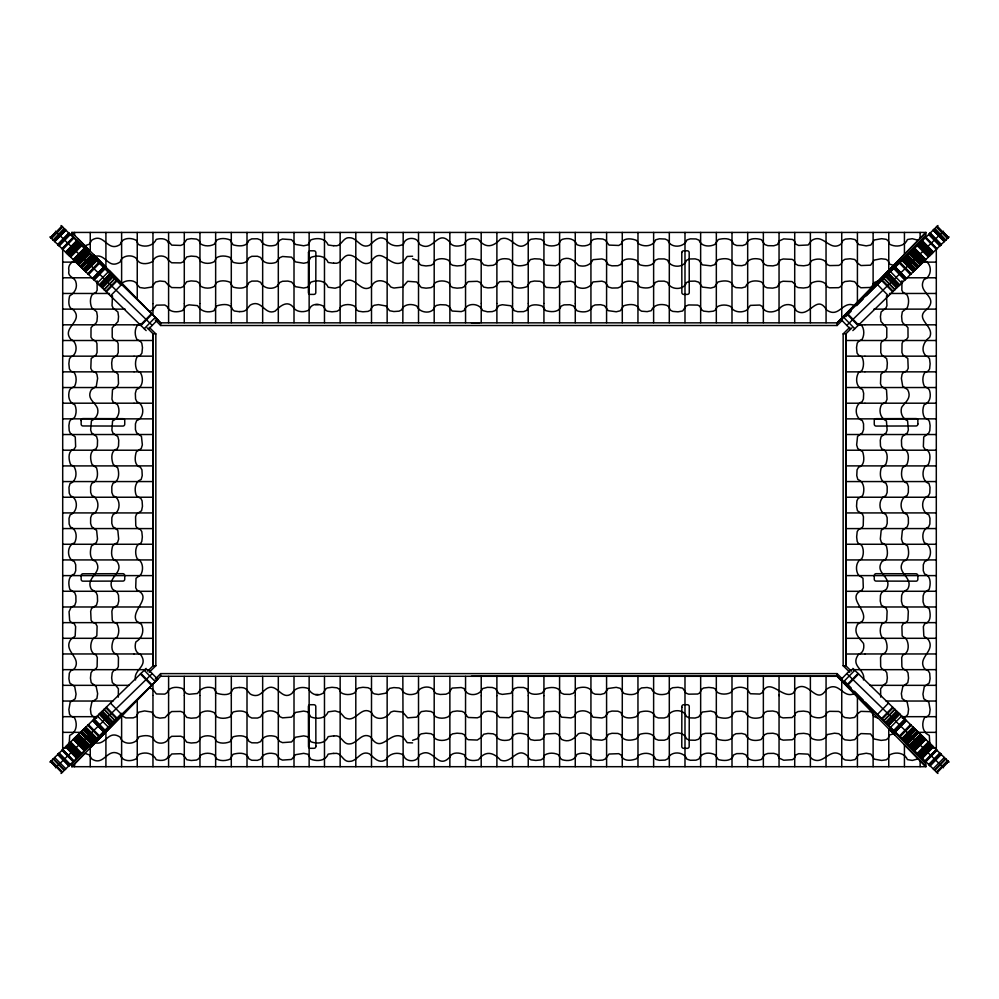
<?xml version="1.0" encoding="UTF-8"?>
<svg xmlns="http://www.w3.org/2000/svg" width="999" height="999" viewBox="0 0 999 999"><rect width="100%" height="100%" fill="white"/><g stroke="black" fill="none" stroke-linecap="round" stroke-linejoin="round"><path stroke-width="1.5" d="M152.947 314.985L152.947 303.796M846.091 333.866L845.828 665.746L851.335 671.203M779.045 322.689L779.045 232.43M731.718 308.241C735.089 312.65 742.644 312.812 747.015 309.965L750.324 305.382L759.827 305.057L762.187 306.381C764.073 313.586 774.375 312.987 779.058 309.016L779.045 308.454M779.045 766.695L779.045 695.067M779.045 695.641L779.045 676.435M449.85 766.695L449.887 676.435M168.594 284.927L171.603 287.575L180.694 287.7L183.142 286.676L186.763 281.706L191.109 280.906L196.453 281.331L198.851 282.705L200.662 286.176C204.608 288.811 210.539 288.711 214.56 286.288L216.246 282.729C220.167 280.057 225.799 280.482 230.045 282.23L231.293 284.453M929.807 743.568L929.295 735.376C922.352 732.504 921.228 723.613 924.637 717.519L928.096 716.058L929.495 714.123L930.119 709.552L928.82 702.21L923.763 698.726L922.939 694.13L924.287 686.613L929.27 682.941L930.094 678.683L929.682 673.226L928.246 670.791L924.724 668.943C916.408 657.467 936.463 651.111 928.083 639.31L923.838 636.126L923.351 626.61L924.649 623.813C931.305 622.315 930.693 613.873 929.157 608.703L924.225 605.369L923.051 601.823L923.126 595.879L924.237 592.769L929.12 589.398C930.856 584.015 931.043 575.899 924.537 573.913L923.276 570.704L923.301 564.71L924.624 561.588C932.504 559.203 932.392 544.954 924.412 542.832C921.64 537.437 922.202 529.17 928.62 526.985L929.857 524.013L929.982 518.344L928.858 514.835C921.028 512.25 920.304 498.476 928.396 495.866L929.769 493.106L930.019 487.362L928.995 483.603C922.264 481.106 921.627 471.965 925.037 466.521L928.308 464.647C930.431 459.952 931.53 450.611 924.849 449.15L923.351 446.703L923.725 436.975L928.633 433.304L929.794 430.669L930.106 425.512L929.42 421.441L928.034 419.568L924.562 417.719C922.389 413.911 922.377 408.853 924.112 404.845C930.106 402.659 931.368 395.966 929.42 390.134L927.959 388.236L924.512 386.551C922.364 382.417 922.177 376.611 924.737 372.639L928.246 371.029L929.619 368.818L930.131 363.723L929.557 358.966L928.196 356.918L926.135 356.069M863.436 679.957C866.083 670.004 850.948 666.783 857.529 655.856A4.695 4.421 -90 0 1 858.94 654.195C863.448 652.747 864.385 647.677 863.548 643.481C859.465 638.111 852.896 633.079 857.517 624.387L862.387 621.103C869.267 610.789 845.466 597.664 861.975 590.134L863.298 587.762L862.974 578.259L858.391 574.949C855.556 570.604 855.693 563.011 860.114 559.652M901.947 280.719L901.847 290.247L903.133 292.507L906.605 294.318C909.327 298.139 908.978 303.758 907.167 307.904L902.334 311.8L901.61 316.258L902.047 321.266L903.333 323.651L905.269 324.812M168.594 714.185L171.603 711.55L180.694 711.425L183.142 712.449L186.763 717.419L191.109 718.219L196.453 717.794L198.851 716.42L200.662 712.936C204.608 710.301 210.539 710.414 214.56 712.836L216.246 716.395C220.167 719.055 225.799 718.631 230.045 716.895L233.092 712.037C238.361 710.526 247.003 709.765 248.863 716.508L251.798 718.006L257.492 718.056L260.639 716.832C263.661 709.04 276.885 708.741 279.795 716.67L282.53 717.844L291.571 717.157L295.567 712.412L303.708 711.088L307.929 711.962L310.776 716.895C317.045 719.417 325.474 718.743 328.147 711.862L333.678 711.101A12 11.314 0 0 1 335.214 710.951L340.147 712.449L344.518 717.432A9.316 8.779 0 0 0 349.638 718.943C357.467 718.431 362.412 705.968 371.391 712.512C375.112 721.34 386.351 719.317 390.572 712.287A12.5 11.788 0 0 1 394.093 711.113L402.697 712.075L407.642 717.831L416.72 717.132L421.266 711.613L426.061 710.963L431.056 711.488L433.266 712.861L435.04 716.345C439.011 718.83 444.792 718.743 448.838 716.458L450.636 712.999L452.622 711.6L457.092 710.963L462.1 711.388L464.485 712.637L465.546 714.485M118.294 697.152L118.406 688.786L115.834 685.389M481.193 737.487L483.703 734.228L487.962 733.441L493.119 733.815L495.616 735.064C497.577 740.634 504.008 741.033 509.115 739.934L511.488 738.423L512.574 736.088M112.462 295.779L112.05 305.669L113.087 308.004L117.907 312L118.556 316.633L118.082 321.453L115.072 324.762M527.996 243.007L528.983 240.597L531.043 239.248L535.826 238.686L540.896 239.211L543.106 240.572L544.705 244.081C548.676 246.628 554.495 246.453 558.616 244.293L560.302 240.834L562.2 239.385C567.981 237.525 574.787 238.611 576.91 244.693C580.918 246.428 585.976 246.416 589.772 244.243L591.62 240.784L593.493 239.398L597.577 238.699L602.734 239.023L605.369 240.185L609.04 245.092L618.756 245.467L621.216 243.956C622.677 237.287 632.017 238.374 636.713 240.497L638.573 243.768C644.005 247.19 653.171 246.553 655.656 239.822L659.402 238.798L665.159 239.036L667.919 240.409C670.516 248.489 684.29 247.802 686.875 239.96L690.334 238.848L696.003 238.948L699.013 240.172C701.198 246.628 709.452 247.14 714.859 244.43L718.343 239.548C723.601 238.162 731.817 237.6 733.616 244.168L736.688 245.504L742.669 245.542L745.941 244.305C747.939 237.799 756.006 237.949 761.413 239.673L764.797 244.543L767.844 245.679L773.775 245.766L777.384 244.63L779.332 240.921L783.728 238.873L792.457 239.448L794.168 240.647L795.866 244.156L798.638 245.454L808.166 244.98L811.375 240.722C823.176 232.342 829.545 252.435 841.008 244.068L842.856 240.547L845.304 239.123L850.786 238.724L855.019 239.548L858.678 244.53L866.22 245.879L870.803 245.042L874.275 239.985L881.63 238.686L886.2 239.323L888.123 240.722L889.585 244.181C895.604 247.527 904.682 246.553 907.442 239.523L912.262 238.699L918.218 240.26L925.923 232.43L71.853 232.43L71.853 235.09L109.753 273.676M543.931 714.435L542.782 716.62L540.059 717.819L534.403 718.094L530.332 717.294L527.01 712.512C522.152 710.626 513.099 709.59 511.476 716.196L509.065 717.682L499.562 717.469L495.604 712.811L493.106 711.588L487.949 711.226L483.716 712.012L479.857 716.832L477.31 717.819L468.256 717.482L465.546 714.572M528.234 284.628L530.332 281.83L534.403 281.031L540.059 281.306L542.782 282.505L543.931 284.69M528.234 284.715L527.01 286.613C522.152 288.499 513.099 289.535 511.476 282.929L509.065 281.431L499.562 281.656L495.604 286.301L493.106 287.537L487.949 287.887L483.716 287.113L479.857 282.292L477.31 281.306L468.256 281.643L465.546 284.553M528.159 242.582C516.283 254.058 512.45 234.29 500.487 239.073C493.431 246.89 485.389 248.838 478.434 239.31C473.176 237.862 466.009 238.162 464.373 244.305C460.214 246.541 451.723 247.527 449.762 241.983C437.587 228.996 433.816 251.586 421.216 245.23A3.784 3.571 0 0 1 418.931 243.057C416.983 236.576 405.057 236.875 403.584 243.881A1.399 1.311 0 0 1 403.209 244.343C397.39 247.327 389.348 245.742 386.188 239.748C379.22 234.565 374.113 241.446 369.405 245.267C360.627 249.201 357.43 237.912 349.862 237.75C342.707 236.726 341.808 246.915 334.752 245.717A10.465 9.865 0 0 1 333.678 245.579M606.605 736.937L608.516 734.265L611.962 733.303L617.882 733.428L620.916 734.752C622.477 741.508 631.256 740.734 636.338 738.885L639.835 734.327C645.267 732.667 653.234 732.529 655.269 738.973L658.441 740.184L664.285 740.209L667.569 739.023C670.142 731.043 683.928 730.781 686.538 738.835L689.51 740.122L695.192 740.259L698.663 739.198L700.636 736.3M543.931 714.31L546.141 711.738L555.344 711.201L558.216 712.212L561.538 717.157L570.866 717.906L573.788 716.87L576.598 712.412C582.492 709.203 590.297 710.863 592.944 717.182L601.848 717.944L604.944 716.97L608.516 712.037L611.95 711.076L617.857 711.188L620.903 712.499C622.414 719.243 631.243 718.506 636.326 716.658L639.81 712.1C645.217 710.489 653.184 710.264 655.232 716.695L658.329 717.931L664.173 717.981L667.519 716.82C670.129 708.89 683.853 708.503 686.488 716.558L689.41 717.869L695.079 718.031L698.613 716.982L702.409 712.025L710.739 711.051L714.472 712.112L717.944 717.095C722.964 718.606 731.63 719.555 733.341 713.011L735.913 711.5L741.72 711.201L745.541 712.237C747.826 718.543 755.232 719.068 760.976 717.382L762.749 716.033L764.51 712.549L767.145 711.3L772.776 711.001L776.96 711.95L780.394 716.982L783.066 717.881L792.045 717.557L794.717 715.197M857.417 714.035L854.632 717.444L849.924 718.131L844.817 717.557L842.681 716.058L840.808 712.549L838.623 711.438L829.495 711.325L827.097 712.387C825.099 719.018 816.183 718.768 811.213 715.933L809.652 712.949L807.741 711.713L803.533 711.101L798.026 711.538L795.654 712.949L794.717 715.097M857.417 736.35L854.757 739.635L850.186 740.359L844.954 739.847L842.731 738.348L841.732 736.275M606.605 737.012L604.969 739.21L601.898 740.209L592.969 739.447C590.434 733.803 584.378 731.867 578.446 733.691C574.338 738.548 569.093 743.131 561.588 739.41L558.241 734.465L555.419 733.441L546.166 733.953L544.467 735.326L542.794 738.848L540.097 740.072L534.453 740.359L530.357 739.56L527.035 734.764C522.677 733.104 516.008 732.155 512.574 735.976M278.309 284.777L279.795 282.455L282.53 281.268L287.812 281.094L291.571 281.968L295.567 286.713L303.708 288.037L307.929 287.15L310.776 282.23C317.045 279.708 325.474 280.369 328.147 287.25L333.678 288.024A12 11.314 0 0 0 335.214 288.174L340.147 286.663L344.518 281.681A9.316 8.779 0 0 1 349.638 280.17C357.467 280.694 362.412 293.157 371.391 286.613C375.112 277.784 386.351 279.795 390.572 286.838A12.5 11.788 0 0 0 394.093 288.012L402.697 287.05L407.642 281.293L416.72 281.98L421.266 287.512L426.061 288.162L431.056 287.637L433.266 286.251L435.04 282.779C439.011 280.294 444.792 280.382 448.838 282.667L450.636 286.126L452.622 287.525L457.092 288.162L462.1 287.737L464.485 286.476L465.546 284.64M239.635 311.463A8.804 8.304 0 0 0 241.159 311.588L243.194 311.376A6.681 6.294 0 0 0 247.128 308.853L250 305.332A9.266 8.741 0 0 1 255.544 303.596C263.074 303.846 266.383 315.097 275.187 311.089C279.683 306.518 286.888 299.912 293.007 306.855C295.854 312.425 304.395 312.774 309.203 309.877C310.951 303.309 318.544 303.396 323.489 306.218L325.224 309.653L327.21 311.164L332.005 311.825L337 311.301L339.235 309.927L340.959 306.468C344.905 303.896 350.736 304.021 354.807 306.281L356.556 309.727L358.504 311.164L362.937 311.813L368.032 311.401L370.442 310.127L372.24 306.668L374.175 305.294L378.434 304.633L385.839 305.944L389.647 310.739L393.856 311.538L399.051 311.176L401.561 309.927C403.758 303.821 411.825 303.459 416.908 306.094C419.255 313.124 432.505 314.648 434.665 306.98L436.251 305.482L440.259 304.67L445.979 304.932L448.738 306.169L452.06 311.039L461.213 311.601L464.11 310.602C466.496 302.235 479.532 302.822 482.617 310.539L487.4 311.788L492.307 311.613L495.354 310.527L498.838 305.607L502.297 304.72L510.839 305.756L514.36 310.689L517.707 311.688L523.601 311.626L526.785 310.352C528.371 303.621 536.987 304.233 542.17 306.031L545.641 310.589C550.936 312.225 559.153 312.662 561.088 306.156L564.035 304.87L569.867 304.745L573.364 305.856L577.06 310.814C582.342 312.625 590.459 312.749 592.357 306.306L595.092 304.945L600.699 304.695L604.42 305.669L608.216 310.652L616.246 311.775L620.254 310.801L623.713 305.794C628.633 304.121 637.424 303.122 639.185 309.615L641.533 311.188L647.152 311.626L651.273 310.677C653.758 304.558 660.739 303.559 666.67 305.282L668.593 306.606L670.329 310.09L672.727 311.388L678.009 311.813L682.654 310.989L686.151 305.919L688.636 304.945L697.652 305.095L699.799 306.169L701.448 309.59L703.546 311.126L708.828 311.7L713.411 311.176L715.496 309.965L717.232 306.768C721.191 304.445 726.748 304.52 730.818 306.581L731.73 307.992M481.206 737.412L477.31 740.059L468.256 739.71L466.296 738.336L464.485 734.864L462.1 733.616L457.067 733.191L452.584 733.84L450.611 735.239L448.826 738.698C444.78 740.971 438.998 741.083 435.04 738.573L433.266 735.089L431.044 733.703L425.999 733.191L421.228 733.853L419.268 735.364L417.682 738.611L412.587 740.309M732.005 737.911L733.366 735.202L735.988 733.716L741.832 733.441L745.604 734.515C747.864 740.833 755.344 741.295 761.051 739.585L764.56 734.727L767.269 733.503L772.964 733.241L777.047 734.228L780.456 739.248L783.216 740.134L792.145 739.76L794.043 738.598L795.691 735.114L798.164 733.728L803.758 733.341L807.866 733.978L809.689 735.239L811.263 738.224C816.308 741.033 825.124 741.183 827.16 734.577L834.54 733.191L838.748 733.703L841.732 736.188M168.594 713.748L165.072 717.569L159.927 718.119L155.557 717.07L151.673 712.037L144.805 710.963A15.559 14.66 0 0 0 144.368 710.963L138.599 712.212L136.101 716.708L133.217 717.869L125.812 717.894L121.828 715.709A4.483 4.221 0 0 1 121.616 715.259L121.616 766.695M168.594 756.006C166.845 761.051 160.514 760.951 156.219 759.715C153.159 753.046 144.755 751.335 138.337 754.682L136.451 758.628C131.381 761.837 121.828 761.638 120.205 754.657C107.13 746.016 104.321 767.357 91.621 758.828L89.535 755.032L84.977 753.333L71.853 766.695L925.923 766.695L925.923 764.035L865.271 702.285M700.636 736.188L702.434 734.24L705.431 733.366L710.826 733.291L714.51 734.365L717.981 739.347C722.402 740.571 728.396 741.42 732.005 738.011M278.309 284.865C274.063 290.297 263.212 289.123 260.639 282.292L257.492 281.056L251.798 281.119L248.863 282.605C247.003 289.36 238.361 288.599 233.092 287.088L231.293 284.54M731.718 690.883C735.089 686.475 742.644 686.301 747.015 689.16L750.324 693.743L759.827 694.055L762.187 692.744C769.73 676.236 782.854 700.037 793.169 693.156L796.44 688.286C809.053 679.707 816.183 705.744 826.26 689.71A4.695 4.421 0 0 1 827.921 688.299C839.285 681.68 842.956 698.338 853.808 693.843M168.594 738.536C166.346 744.705 155.02 744.792 153.259 738.236C149.663 734.565 143.207 735.439 138.774 736.875C136.613 744.854 122.44 745.641 120.205 737.187C108.129 729.195 106.044 745.616 95.33 742.794M168.594 738.91L171.628 736.325L180.732 736.213L183.154 737.262L186.801 742.232L191.184 743.019L196.491 742.582L198.863 741.183L200.674 737.724C204.62 735.089 210.564 735.189 214.573 737.624L216.246 741.183C220.142 743.893 225.774 743.443 230.02 741.733L233.067 736.825C238.336 735.314 247.015 734.527 248.863 741.295L251.798 742.806L257.467 742.869L260.627 741.633C263.037 735.501 270.417 734.827 276.024 736.7L279.795 741.458L282.53 742.632L291.558 741.97L295.554 737.212L303.708 735.876L307.942 736.763L310.776 741.695C317.058 744.18 325.474 743.531 328.147 736.65L333.703 735.851M731.73 691.133L730.818 692.544C726.748 694.605 721.191 694.68 717.232 692.344L715.496 689.16L713.411 687.949L708.828 687.424L703.546 687.999L701.448 689.535L699.799 692.944L697.652 694.03L688.636 694.168L686.151 693.206L682.654 688.136L678.009 687.312L672.727 687.724L670.329 689.023L668.593 692.519L666.67 693.843C660.739 695.566 653.758 694.567 651.273 688.448L647.152 687.499L641.533 687.936L639.185 689.51C637.424 696.003 628.633 695.004 623.713 693.331L620.254 688.323L616.246 687.349L608.216 688.473L604.42 693.456L600.699 694.43L595.092 694.18L592.357 692.819C590.459 686.375 582.342 686.5 577.06 688.311L573.364 693.269L569.867 694.38L564.035 694.255L561.088 692.969C559.153 686.463 550.936 686.9 545.641 688.536L542.17 693.094C536.987 694.879 528.371 695.491 526.785 688.773L523.601 687.499L517.707 687.437L514.36 688.436L510.839 693.368L502.297 694.392L498.838 693.518L495.354 688.598L492.307 687.499L487.4 687.337L482.617 688.586C479.532 696.303 466.496 696.89 464.11 688.523L461.213 687.524L452.06 688.086L448.738 692.956L445.979 694.193L440.259 694.455L436.251 693.643L434.665 692.145C432.505 684.465 419.255 686.001 416.908 693.031C411.825 695.654 403.758 695.304 401.561 689.185L399.051 687.949L393.856 687.587L389.647 688.373L385.839 693.181L378.434 694.492L374.175 693.83L372.24 692.457L370.442 688.998L368.032 687.724L362.937 687.3L358.504 687.961L356.556 689.397L354.807 692.831C350.736 695.092 344.905 695.229 340.959 692.657L339.235 689.185L337 687.811L332.005 687.3L327.21 687.949L325.224 689.472L323.489 692.906C317.257 697.215 310.989 694.13 308.291 688.523C302.56 686.276 294.93 687.562 292.008 693.393C284.103 699.675 279.62 689.947 273.526 687.674C265.284 684.977 262.849 695.729 255.544 695.529A9.266 8.741 0 0 1 250 693.793L247.128 690.259A6.681 6.294 0 0 0 243.194 687.749L241.159 687.537A8.804 8.304 0 0 0 239.635 687.662M168.594 757.604L171.766 753.983L180.744 753.696L183.154 754.732L186.813 759.715L191.209 760.501L196.503 760.052L198.876 758.653L200.687 755.182C204.645 752.584 210.577 752.659 214.585 755.107L216.259 758.666C220.167 761.363 225.799 760.938 230.045 759.178L233.092 754.282C238.336 752.809 247.015 751.997 248.838 758.74L251.736 760.264L257.405 760.351L260.602 759.128C263.012 753.009 270.379 752.297 275.999 754.17L279.782 758.915L282.492 760.102L291.533 759.452L295.542 754.695L303.671 753.346L307.929 754.233L310.764 759.165C317.045 761.663 325.474 761.013 328.147 754.133L333.703 753.321M857.417 713.873L860.838 711.363L870.466 711.65L872.377 713.286L873.788 716.408L877.459 717.931M857.417 736.076L860.951 733.578L870.566 733.928L874.15 738.998L881.143 740.396L885.976 739.822L888.036 738.473L889.397 735.114L895.004 733.229M135.564 679.957C132.917 670.004 148.052 666.783 141.471 655.856A4.695 4.421 90 0 0 140.06 654.195C134.927 652.559 134.515 646.353 135.852 641.92C141.733 638.361 144.63 631.555 141.483 624.387L136.613 621.103C129.733 610.789 153.534 597.664 137.025 590.134L135.702 587.762L136.026 578.259L140.609 574.949C143.469 570.591 143.294 563.036 138.886 559.652M74.863 260.464C70.941 262.4 67.72 265.572 68.906 270.667C67.258 276.748 73.951 277.085 75.637 281.169C78.009 287.812 74.613 292.794 69.63 295.979C68.556 300.487 67.657 308.117 73.339 309.815C84.378 321.278 60.739 327.809 70.979 339.473C77.81 341.958 77.835 354.757 70.804 356.918L69.443 358.966L68.869 363.723L69.381 368.818L70.754 371.029L74.263 372.639C76.823 376.611 76.636 382.417 74.488 386.551L71.041 388.236L69.58 390.134C67.632 395.966 68.894 402.659 74.888 404.845C76.623 408.853 76.611 413.911 74.438 417.719L70.966 419.568L69.58 421.441L68.894 425.512L69.206 430.669L70.367 433.304L75.275 436.975L75.649 446.703L74.151 449.15C67.47 450.611 68.569 459.952 70.692 464.647L73.963 466.521C77.373 471.965 76.736 481.106 70.005 483.603L68.981 487.362L69.231 493.106L70.604 495.866C78.696 498.476 77.972 512.25 70.142 514.835L69.018 518.344L69.143 524.013L70.38 526.985C76.798 529.17 77.36 537.437 74.588 542.832C66.621 544.954 66.496 559.203 74.376 561.588L75.699 564.71L75.724 570.704L74.463 573.913C67.957 575.899 68.144 584.015 69.88 589.398L74.763 592.769L75.874 595.879L75.949 601.823L74.775 605.369L71.091 607.28L69.056 611.713L69.643 620.429L70.854 622.127L74.351 623.813L75.649 626.61L75.162 636.126L70.917 639.31C62.4 651.211 82.592 657.467 74.276 668.943L70.754 670.791L69.318 673.226L68.906 678.683L69.73 682.941L74.713 686.613L76.061 694.13L75.237 698.726L70.18 702.21L68.881 709.552L69.505 714.123L70.904 716.058L74.363 717.519C77.76 723.601 76.673 732.517 69.705 735.376L69.193 743.568M902.372 718.381L906.642 715.996L907.991 713.935L908.566 709.115L907.179 702.11L902.109 698.526L901.36 693.631L902.821 686.488L907.804 682.692L908.541 678.134L908.016 672.901L906.53 670.679L903.021 668.806L901.885 666.695L901.697 657.592L902.746 655.107C909.352 653.071 909.202 644.255 906.393 639.21L902.172 635.864L901.885 626.186L903.258 623.663L906.73 622.027L907.904 620.179L908.328 611.288L907.467 608.466L902.472 605.094L901.435 601.173L901.647 595.392L902.834 592.582L907.716 589.098C914.21 577.135 895.092 573.039 903.271 561.401C909.827 559.64 909.078 551.161 907.579 546.041L902.621 542.557L901.498 539.048L902.359 530.481L907.292 526.71L908.403 523.376L908.341 517.682L907.092 514.56C899.075 511.975 899.1 498.176 907.117 495.591L908.341 492.445L908.391 486.6L907.217 483.304C900.798 481.206 900.811 473.376 902.447 467.882L906.992 464.373C908.89 459.365 909.764 450.449 903.009 448.926L901.635 446.004L901.46 440.109L902.384 436.551L907.329 432.979L908.353 429.995L907.591 420.866C902.459 418.431 900.049 413.186 901.622 407.392C905.181 402.11 912.137 398.077 907.666 389.685L902.709 386.288L901.385 378.334L902.072 374.263L903.408 372.465L906.942 370.829L908.203 368.269L907.804 358.454L902.996 355.057L901.922 352.497L902.047 343.494L903.046 341.396L906.48 339.498L908.041 337.275L907.966 327.709L905.344 324.812M50.462 237.412L56.031 231.731M50.762 237.712L61.863 226.311M50.874 237.824L61.975 226.423M51.311 238.249L62.475 226.898M51.473 238.399L62.575 226.998M53.134 240.022L64.236 228.621M53.447 240.322L64.548 228.921M53.546 240.422L64.648 229.021M54.645 241.496L65.747 230.095M54.745 241.596L65.859 230.195M57.755 244.518L68.856 233.129M57.917 244.668L68.981 233.242M58.042 244.805L69.218 233.466M58.254 245.005L69.368 233.616M58.579 245.329L69.68 233.928M58.904 245.642L70.005 234.241M59.178 245.904L70.28 234.503M62.025 248.676L73.127 237.275M62.4 249.051L73.501 237.65M62.762 249.4L73.864 237.999M65.547 252.098L76.648 240.709M65.709 252.272L76.823 240.871M66.921 251.598L69.705 248.751M66.209 252.747L77.323 241.371M66.883 253.409L77.984 242.008M67.345 253.871L78.459 242.47M67.433 253.946L78.534 242.545M67.682 254.183L78.709 242.707M67.969 254.47L79.071 243.069M68.157 254.645L79.258 243.244M68.619 255.107L79.808 243.781M68.919 255.394L80.032 244.006M69.331 255.794L73.951 251.036M69.393 255.856L74.95 250.162M69.868 256.318L80.894 244.855M70.642 257.08L81.743 245.679M73.214 259.578L84.316 248.177M78.946 254.058L84.503 248.351M73.564 259.927L84.678 248.526M74.138 260.477L85.24 249.076M74.376 260.702L85.477 249.313M74.45 260.789L85.552 249.388M74.713 261.039L85.814 249.638M74.9 261.226L86.001 249.825M75.137 261.451L86.239 250.05M75.412 261.713L86.513 250.312M75.499 261.8L86.576 250.374M75.712 262.013L86.826 250.612M75.849 262.15L86.963 250.749M76.074 262.362L87.188 250.974M76.211 262.5L87.313 251.099M76.349 262.637L87.45 251.236M76.498 262.774L87.6 251.373M77.323 263.574L88.424 252.173M77.672 263.923L88.774 252.522M78.184 264.41L89.286 253.022M78.421 264.648L89.523 253.247M78.571 264.785L89.673 253.384M78.609 264.835L89.71 253.434M91.296 254.982L80.195 266.371L91.371 255.045M80.469 266.646L91.571 255.245M81.294 267.445L92.395 256.044M81.518 267.67L92.62 256.268M81.668 267.807L92.77 256.406M81.818 267.957L92.919 256.556M89.348 262.325L93.968 257.58M83.267 269.355L94.368 257.967L83.479 269.568M83.841 269.93L94.942 258.529M84.028 270.105L95.13 258.704M84.128 270.205L95.23 258.803M84.266 270.342L95.367 258.941M84.465 270.529L95.567 259.141M85.464 271.503L96.566 260.115M96.816 260.339L85.652 271.691L96.965 260.502M87.775 273.763L98.889 262.362M88.112 274.088L99.076 262.55M88.212 274.188L99.263 262.737M88.362 274.325L99.463 262.937M88.424 274.4L99.538 262.999M92.57 278.421L103.671 267.02M92.782 278.634L103.884 267.233M93.931 279.745L105.032 268.356M94.118 279.932L105.22 268.531M97.353 283.079L108.454 271.691M99.276 284.965L110.377 273.564M99.376 285.052L110.477 273.651M99.575 285.239L110.677 273.851M99.863 285.527L110.964 274.126M100.375 286.026L111.476 274.625M101.498 287.125L112.612 275.724M102.385 287.987L113.486 276.586M104.046 289.61L115.147 278.209M104.133 289.685L115.235 278.284M105.782 291.296L116.883 279.895M106.344 291.833L117.445 280.432M110.502 295.891L121.603 284.49M140.409 325.025L151.511 313.624M140.946 325.549L152.048 314.148M144.218 328.733L155.32 317.332M148.514 329.208L157.767 319.705M850.486 669.792L841.233 679.295L937.949 773.476M843.68 681.668L854.782 670.267M846.952 684.852L858.054 673.451M847.489 685.376L858.591 673.975M877.397 714.51L888.498 703.109M881.555 718.568L892.656 707.167M882.117 719.105L893.218 707.704M883.765 720.716L894.867 709.315M883.853 720.791L894.954 709.39M885.514 722.414L896.615 711.013M886.388 723.276L897.502 711.875M887.524 724.375L898.625 712.974M888.036 724.874L899.137 713.473M888.323 725.149L899.425 713.761M888.461 725.274L899.624 713.948M888.623 725.436L899.724 714.035M890.546 727.309L901.647 715.921M893.78 730.469L904.882 719.068M893.968 730.644L905.069 719.255M895.116 731.768L906.218 720.366M895.329 731.98L906.43 720.579M899.462 736.001L910.564 724.6M899.674 736.213L910.788 724.812M899.737 736.263L910.888 724.912M899.924 736.45L910.101 725.998M900.111 736.638L911.225 725.237M902.035 738.498L913.136 727.11M902.134 738.598L913.348 727.309M902.434 738.885L913.536 727.497M903.433 739.859L914.535 728.471M903.633 740.059L914.734 728.658M903.77 740.197L914.872 728.795M904.058 740.471L915.159 729.07M904.42 740.833L915.521 729.432M904.632 741.033L915.733 729.645M905.032 741.42L909.652 736.675M906.081 742.444L917.182 731.043M906.23 742.594L917.332 731.193M906.38 742.732L917.482 731.33M906.605 742.956L917.706 731.555M907.429 743.756L918.531 732.354M907.629 743.955L918.73 732.554L907.704 744.018M909.29 745.566L920.429 734.215M909.477 745.754L920.579 734.352M909.714 745.978L920.816 734.59M910.226 746.478L921.328 735.077M910.576 746.827L921.677 735.426M911.4 747.627L922.552 736.275M911.55 747.764L922.651 736.363M922.814 736.525L911.787 748.001L922.926 736.638M912.037 748.251L923.138 736.85M912.174 748.388L923.288 736.987M923.451 737.15L912.399 748.601L923.588 737.287M912.761 748.95L923.863 737.549M912.999 749.175L924.1 737.774M913.086 749.275L924.187 737.874M913.186 749.362L924.287 737.961M913.448 749.612L924.55 738.211M913.523 749.687L924.624 738.298M913.685 749.849L924.787 738.448L913.76 749.924M914.335 750.486L925.436 739.073M914.497 750.649L920.054 744.942M914.684 750.823L925.786 739.422M917.257 753.321L928.358 741.92M918.031 754.083L929.132 742.682M918.106 754.145L929.207 742.756M924.05 748.838L929.607 743.144M925.049 747.964L929.669 743.206M918.893 754.919L929.994 743.518M918.98 755.007L930.069 743.593M919.192 755.219L930.294 743.818M922.052 752.447L930.381 743.893M919.742 755.756L930.843 744.355M919.929 755.931L931.031 744.53M920.291 756.293L931.393 744.892M920.466 756.455L931.655 745.129M921.016 756.992L932.117 745.591M921.303 757.267L932.404 745.878M921.378 757.342L932.479 745.953M921.69 757.654L932.791 746.253M929.295 750.249L932.079 747.402M922.177 758.129L933.291 746.728M922.352 758.291L933.453 746.902M925.136 761.001L936.238 749.6M925.249 761.113L936.363 749.725M925.499 761.35L936.6 749.949M932.042 754.769L936.662 750.024M925.873 761.725L936.975 750.324M928.72 764.497L939.822 753.096M928.995 764.759L940.096 753.358M929.32 765.072L940.421 753.671M929.644 765.396L940.746 753.995M929.844 765.596L940.883 754.133M933.141 768.805L944.355 757.504M934.452 770.079L945.554 758.678M934.764 770.379L945.866 758.978M936.425 772.002L947.626 760.701M936.587 772.152L947.689 760.751M937.137 772.689L948.126 761.176M946.44 763.236L948.288 761.338M942.981 767.282L948.526 761.575M156.244 680.781L90.247 747.964L90.247 766.695M918.218 240.26L837.112 322.852L160.577 322.839L71.853 232.43L74.55 235.165L74.55 232.43M121.678 713.311L71.853 764.035L71.853 766.695L160.664 676.273L160.664 673.613L837.112 673.613L842.519 679.133M155.245 679.133L160.664 673.613M155.245 319.992L160.664 325.499L837.112 325.499L842.519 319.992M845.766 316.683L851.185 311.176M856.605 305.657L863.099 299.038M866.345 295.729L925.923 235.09L925.923 232.43L837.112 322.839L837.112 325.499M147.665 671.191L153.172 665.746L155.844 665.746L155.844 333.866L149.213 327.335M149.213 672.29L155.844 665.746M849.787 672.29L843.156 665.746L843.156 333.866L849.787 327.335M843.156 333.866L845.828 333.866L851.922 327.834M49.95 762.087L146.141 668.406M55.507 767.781L152.21 673.601M61.051 773.476L157.243 679.795M937.949 225.524L841.233 319.705L850.486 329.208M846.79 325.399L943.493 231.219M852.859 330.594L949.05 236.913M884.977 559.927C888.448 556.406 887.512 550.412 886.4 546.016L884.527 544.268M779.058 309.016C782.342 304.745 788.336 303.197 793.169 305.969L796.44 310.826C809.053 319.418 816.183 293.381 826.26 309.403A4.695 4.421 0 0 0 827.921 310.814C839.285 317.432 842.956 300.786 853.808 305.282M883.241 685.339L880.594 688.786L880.706 697.152M140.834 323.701L137.113 325.699C134.54 329.62 134.665 335.427 136.95 339.46L140.347 341.283L141.796 343.219L142.47 347.59L141.933 353.059L140.359 355.232L136.963 357.005C134.977 361.176 134.99 366.645 137.175 370.741L140.372 372.515C143.694 377.959 143.157 387.125 136.376 389.56L135.34 393.319L135.577 399.026L136.925 401.798C144.955 404.32 144.53 418.094 136.651 420.616L135.452 423.838L135.439 429.508L136.563 432.729L141.458 436.426L142.358 444.942L141.246 448.489L136.301 451.873C134.753 456.918 133.903 465.522 140.447 467.257L141.945 469.855L142.233 475.661L141.184 479.445C134.927 481.73 134.291 489.085 136.001 494.83L137.375 496.628L140.834 498.351L142.095 500.861L142.457 506.306L141.558 510.739L136.501 514.173L135.564 516.733L135.777 525.711L136.875 527.797L140.297 529.42L141.808 531.605L142.345 536.962L141.796 541.446L140.572 543.481L137.412 545.179C135.09 549.138 135.165 554.695 137.225 558.753L138.636 559.665M837.112 673.613L837.112 676.273L925.923 766.695L918.218 758.865L912.262 760.426L907.442 759.602C904.57 752.659 895.678 751.535 889.585 754.944L888.123 758.403L886.2 759.802L881.63 760.439L874.275 759.14L870.803 754.07L866.22 753.246L858.678 754.582L855.019 759.577L850.786 760.401L845.304 760.002L842.856 758.566L841.008 755.057C829.545 746.69 823.176 766.782 811.375 758.403L808.166 754.145L798.638 753.671L795.866 754.969L794.168 758.466L792.457 759.677L783.728 760.239L779.332 758.204L777.384 754.495L773.775 753.358L767.844 753.446L764.797 754.57L761.413 759.452C756.006 761.176 747.939 761.313 745.941 754.819L742.669 753.571L736.688 753.621L733.616 754.957C731.817 761.525 723.601 760.963 718.343 759.565L714.859 754.695C709.452 751.985 701.198 752.497 699.013 758.953L696.003 760.177L690.334 760.276L686.875 759.165C684.29 751.323 670.516 750.636 667.919 758.716L665.159 760.089L659.402 760.326L655.656 759.302C653.171 752.559 644.005 751.935 638.573 755.344L636.713 758.616C632.017 760.739 622.677 761.837 621.216 755.169L618.756 753.658L609.04 754.033L605.369 758.94L602.734 760.102L597.577 760.414L593.493 759.727L591.62 758.341L589.772 754.882C585.976 752.697 580.918 752.684 576.91 754.42C574.862 760.651 567.919 761.488 562.2 759.727L560.302 758.278L558.616 754.832C554.495 752.672 548.676 752.497 544.705 755.044L543.106 758.553L540.896 759.914L535.826 760.439L531.043 759.877L528.983 758.528L527.996 756.118M114.873 324.812L112.2 327.847L112.225 337.437L113.799 339.56L117.183 341.458L118.157 343.619L118.232 352.635L117.133 355.107L112.35 358.566L111.663 362.999L112.05 368.431L113.324 370.891L115.385 371.853M860.364 559.665L861.775 558.753C863.835 554.695 863.91 549.138 861.588 545.179L858.428 543.481L857.204 541.446L856.655 536.962L857.192 531.605L858.703 529.42L862.125 527.797L863.223 525.711L863.436 516.733L862.499 514.173L857.442 510.739L856.543 506.306L856.905 500.861L858.166 498.351L861.625 496.628L862.999 494.83C864.709 489.085 864.073 481.73 857.816 479.445L856.767 475.661L857.055 469.855L858.553 467.257C865.097 465.522 864.247 456.918 862.699 451.873L857.754 448.489L856.643 444.942L857.542 436.426L862.437 432.729L863.561 429.508L863.548 423.838L862.349 420.616C854.47 418.094 854.045 404.308 862.075 401.798L863.423 399.026L863.66 393.319L862.624 389.56C855.843 387.113 855.294 377.972 858.628 372.515L861.825 370.741C864.01 366.645 864.023 361.176 862.037 357.005L858.641 355.232L857.067 353.059L856.53 347.59L857.204 343.219L858.653 341.283L862.05 339.46C864.335 335.427 864.46 329.62 861.887 325.699L858.166 323.701M883.054 497.252C878.92 500.749 878.92 509.44 883.066 512.912M93.656 324.812L91.034 327.709L90.959 337.275L92.52 339.498L95.954 341.396L96.953 343.494L97.078 352.497L96.004 355.057L91.196 358.454L90.797 368.269L92.058 370.829L95.592 372.465L96.928 374.263L97.615 378.334L96.291 386.288L91.334 389.685C86.164 398.801 95.167 402.023 97.515 408.354C99.076 414.123 95.817 418.481 91.409 420.866L90.647 429.995L91.671 432.979L96.616 436.551L97.54 440.109L97.365 446.004L95.991 448.926C89.248 450.462 90.097 459.365 92.008 464.373L96.553 467.882C98.189 473.376 98.202 481.206 91.783 483.304L90.609 486.6L90.659 492.445L91.883 495.591C99.888 498.189 99.937 511.975 91.908 514.56L90.659 517.682L90.597 523.376L91.708 526.71L96.641 530.481L97.502 539.048L96.379 542.557L91.421 546.041C89.922 551.161 89.173 559.64 95.729 561.401C103.908 573.039 84.79 577.135 91.284 589.098L96.166 592.582L97.353 595.392L97.565 601.173L96.528 605.094L91.533 608.466L90.672 611.288L91.096 620.179L92.27 622.027L95.742 623.663L97.115 626.186L96.828 635.864L92.607 639.21C89.798 644.255 89.648 653.071 96.254 655.107L97.303 657.592L97.115 666.695L95.979 668.806L92.47 670.679L90.984 672.901L90.459 678.134L91.196 682.692L96.179 686.488L97.64 693.631L96.891 698.526L91.821 702.11L90.434 709.115L91.009 713.935L92.358 715.996L96.628 718.381M115.934 512.912C120.08 509.44 120.08 500.749 115.946 497.252M883.228 653.958L881.593 655.057L880.544 657.479L880.668 666.583L881.78 668.756L885.289 670.629L886.787 672.777L887.349 677.896L886.662 682.592L883.291 685.339M936.3 528.571L883.216 528.571L881.168 530.481L880.319 539.035L881.443 542.557L884.477 544.268L936.3 544.268M114.473 544.268L112.6 546.016C111.488 550.412 110.552 556.406 114.023 559.927M884.927 559.927L882.117 561.376C873.725 573.538 893.069 576.56 886.55 589.048L881.692 592.532L880.481 595.279L880.244 600.998L881.243 605.019L886.238 608.391L887.124 611.126L886.75 620.067L885.601 621.977L882.142 623.626C879.644 627.609 879.545 633.703 882.204 637.612L885.176 639.173C887.324 643.244 888.723 651.798 883.278 653.958M883.516 371.853L880.856 374.363L880.494 383.703L881.58 386.338L886.513 389.735L887.05 399.213L885.951 401.923L881.518 404.682C878.383 410.726 880.294 418.194 886.438 420.954L887.124 430.132L886.088 433.042L881.155 436.638L880.269 440.284L880.481 446.153L881.855 448.963C888.611 450.487 887.699 459.44 885.776 464.41L881.243 467.919C879.669 473.426 879.657 481.193 886.038 483.304L887.199 486.625L887.149 492.47L885.926 495.604L883.104 497.252M93.731 324.812L95.667 323.651L96.953 321.266L97.39 316.258L96.666 311.8L91.833 307.904C90.022 303.758 89.673 298.139 92.395 294.318L95.867 292.507L97.153 290.247L97.053 280.719M883.278 528.571L886.113 526.698L887.212 523.364L887.149 517.657L885.901 514.56L883.116 512.912M115.884 512.912L113.099 514.56L111.851 517.657L111.788 523.364L112.887 526.698L115.722 528.571M62.7 544.268L114.523 544.268L117.557 542.557L118.681 539.035L117.832 530.481L115.784 528.571L62.7 528.571M883.615 371.853L885.676 370.891L886.95 368.431L887.337 362.999L886.65 358.566L881.867 355.107L880.768 352.635L880.843 343.619L881.817 341.458L885.201 339.56L886.775 337.437L886.8 327.847L884.127 324.812M877.459 281.194L873.788 282.717L872.377 285.826L870.466 287.462L860.838 287.762L857.417 285.239M77.86 238.536L84.977 245.779L89.535 244.093L91.621 240.297C104.321 231.756 107.13 253.109 120.205 244.455C121.828 237.475 131.381 237.287 136.451 240.497L138.337 244.443C144.705 247.74 153.259 246.141 156.219 239.41C160.514 238.174 166.845 238.074 168.594 243.119M239.635 687.399L234.303 688.124L232.367 689.785C230.819 696.415 221.291 694.73 216.596 693.144L213.848 688.286C207.567 685.938 200.749 687.699 197.565 693.481L189.048 694.28L186.126 693.306L182.492 688.523C177.322 686.575 169.256 686.463 167.083 692.682L164.798 694.118L156.393 693.968L152.797 689.298L149.4 687.737M95.33 256.331C106.044 253.509 108.129 269.917 120.205 261.938C121.678 254.633 134.191 253.958 137.25 259.79M315.572 304.645L318.294 304.62M412.587 742.881L407.217 742.669L403.584 737.774A1.399 1.324 0 0 0 403.309 737.387C389.872 729.07 381.755 755.256 370.729 736.925C361.725 731.63 357.542 743.368 349.862 743.905C342.707 744.929 341.808 734.727 334.752 735.938A10.465 9.865 0 0 0 333.678 736.076M62.7 606.98L153.322 606.98M845.678 606.98L860.077 606.98M859.315 606.98L936.3 606.98M883.216 528.571L845.678 528.596M62.7 262.125L76.386 262.125M922.614 262.125L936.3 262.125M62.7 277.784L92.832 277.784M906.168 277.784L936.3 277.784M62.7 293.469L109.478 293.469M889.522 293.469L936.3 293.469M62.7 309.128L125.112 309.128M873.888 309.128L936.3 309.128M62.7 324.812L133.866 324.812M134.216 324.825L141.396 324.825M857.604 324.825L864.784 324.825M865.134 324.812L936.3 324.812M147.078 327.834L153.172 333.866L155.844 333.866M62.7 340.509L133.891 340.509M134.191 340.497L153.322 340.497M845.678 340.497L864.809 340.497M865.109 340.509L936.3 340.509M62.7 356.168L133.903 356.168M134.191 356.156L153.322 356.156M845.678 356.156L864.809 356.156M865.097 356.168L936.3 356.168M62.7 371.853L133.941 371.853M134.178 371.865L153.322 371.865M845.678 371.865L864.822 371.865M865.059 371.853L936.3 371.853M62.7 387.537L133.941 387.537M134.178 387.512L153.322 387.512M845.678 387.512L864.822 387.512M865.059 387.537L936.3 387.537M62.7 403.196L133.941 403.196M134.153 403.209L153.322 403.209M845.678 403.209L864.847 403.209M865.059 403.196L936.3 403.196M62.7 418.856L153.322 418.868M845.678 418.868L936.3 418.856M62.7 434.54L153.322 434.515M845.678 434.515L936.3 434.54M62.7 450.199L153.322 450.224M845.678 450.224L936.3 450.199M62.7 465.921L153.322 465.884M845.678 465.884L936.3 465.921M62.7 481.568L153.322 481.568M845.678 481.568L936.3 481.568M62.7 497.252L153.322 497.227M845.678 497.227L936.3 497.252M62.7 512.912L153.322 512.937M845.678 512.937L936.3 512.912M153.322 528.596L115.784 528.571M114.523 544.268L153.322 544.255M845.678 544.255L884.477 544.268M62.7 559.927L153.322 559.939M845.678 559.939L936.3 559.927M62.7 575.611L153.322 575.611M845.678 575.611L936.3 575.611M62.7 591.271L153.322 591.308M845.678 591.308L936.3 591.271M62.7 622.639L153.322 622.639M845.678 622.639L936.3 622.639M62.7 638.299L153.322 638.324M845.678 638.324L936.3 638.299M62.7 653.958L134.178 653.958M864.822 653.958L936.3 653.958M133.978 654.008L153.322 654.008M845.678 654.008L865.022 654.008M843.156 665.746L845.828 665.746L845.828 333.866M62.7 669.655L148.214 669.68M850.786 669.68L936.3 669.655M471.428 676.273L837.112 676.273L872.901 712.712M160.577 676.273L837.112 676.273M62.7 685.339L129.046 685.339M869.954 685.339L936.3 685.339M62.7 701.036L112.999 701.036M886.001 701.036L936.3 701.036M62.75 716.683L98.389 716.683M900.611 716.683L936.25 716.683M62.7 732.354L81.419 732.354M917.582 732.354L936.3 732.354M62.7 748.051L65.447 748.051M933.553 748.051L936.3 748.051M471.428 322.839L479.645 322.852M318.294 694.505L315.572 694.48M138.923 606.98L139.685 606.98M412.587 256.243L407.217 256.456L403.584 261.351A1.399 1.324 0 0 1 403.309 261.738C389.872 270.055 381.755 243.868 370.729 262.2C361.725 267.482 357.542 255.756 349.862 255.22C342.707 254.196 341.808 264.398 334.752 263.187A10.465 9.865 0 0 1 333.678 263.049M239.635 311.725L234.303 311.001L232.367 309.328C230.819 302.709 221.291 304.383 216.596 305.969L213.848 310.839C207.567 313.187 200.749 311.426 197.565 305.632L189.048 304.845L186.126 305.819L182.492 310.602C177.322 312.55 169.256 312.662 167.083 306.443L164.798 305.007L156.393 305.157L152.797 309.827L149.625 311.613M333.703 245.804L328.147 244.992C325.474 238.112 317.045 237.45 310.764 239.96L307.929 244.892L303.671 245.779L295.542 244.43L291.533 239.66L282.492 239.023L279.782 240.197L275.999 244.955C270.379 246.828 263.012 246.116 260.602 239.997L257.405 238.773L251.736 238.861L248.838 240.384C247.015 247.128 238.336 246.316 233.092 244.83L230.045 239.935C225.799 238.187 220.167 237.762 216.259 240.459L214.585 244.006C210.577 246.466 204.645 246.541 200.687 243.943L198.876 240.472L196.503 239.073L191.209 238.624L186.813 239.41L183.154 244.393L180.744 245.429L171.766 245.142L168.594 241.521M333.703 263.274L328.147 262.475C325.474 255.594 317.058 254.932 310.776 257.43L307.942 262.362L303.708 263.249L295.554 261.913L291.558 257.155L282.53 256.493L279.795 257.667L276.024 262.412C270.417 264.285 263.037 263.624 260.627 257.492L257.467 256.256L251.798 256.318L248.863 257.829C247.015 264.598 238.336 263.811 233.067 262.3L230.02 257.392C225.774 255.682 220.142 255.232 216.246 257.942L214.573 261.501C210.564 263.936 204.62 264.023 200.674 261.401L198.863 257.929L196.491 256.543L191.184 256.094L186.801 256.893L183.154 261.863L180.732 262.899L171.628 262.787L168.594 260.215M895.004 265.896L889.397 263.998L888.036 260.652L885.976 259.303L881.143 258.729L874.15 260.127L870.566 265.197L860.951 265.547L857.417 263.049M412.587 258.816L417.682 260.502L419.268 263.761L421.228 265.272L425.999 265.934L431.044 265.422L433.266 264.036L435.04 260.552C438.998 258.042 444.78 258.154 448.826 260.427L450.611 263.886L452.584 265.284L457.067 265.934L462.1 265.509L464.485 264.26L466.296 260.789L468.256 259.415L472.527 258.766L479.87 260.052L483.703 264.885L487.962 265.684L493.119 265.309L495.616 264.061C497.577 258.491 504.008 258.092 509.115 259.191L511.488 260.702L512.574 263.037M115.722 653.958C110.277 651.798 111.676 643.244 113.824 639.173L116.796 637.612C119.455 633.703 119.356 627.609 116.858 623.626L113.399 621.977L112.25 620.067L111.876 611.126L112.762 608.391L117.757 605.019L118.756 600.998L118.519 595.279L117.308 592.532L112.45 589.048C106.031 577.06 125.112 573.039 116.883 561.376L114.073 559.927M926.223 356.094C920.004 350.537 923.788 341.333 929.569 337.35C935.464 325.936 913.098 319.131 927.134 309.141C939.385 296.241 916.333 292.894 924.025 279.57C932.217 276.698 932.504 263.286 924.137 260.464M115.896 497.252L113.074 495.604L111.851 492.47L111.801 486.625L112.962 483.304C119.331 481.168 119.331 473.451 117.757 467.919L113.224 464.41C111.314 459.465 110.377 450.437 117.145 448.963L118.519 446.153L118.731 440.284L117.845 436.638L112.912 433.042L111.876 430.132L112.562 420.954C118.794 418.269 120.567 410.676 117.482 404.682L113.049 401.923L111.95 399.213L112.487 389.735L117.42 386.338L118.506 383.703L118.144 374.363L115.484 371.853M115.709 685.339L112.338 682.592L111.651 677.896L112.213 672.777L113.711 670.629L117.22 668.756L118.332 666.583L118.456 657.479L117.407 655.057L115.772 653.958M884.015 324.812L880.918 321.453L880.444 316.633L881.093 312L885.913 308.004L886.95 305.669L886.538 295.779M852.859 668.406L949.05 762.087M846.79 673.601L943.493 767.781M61.051 225.524L157.243 319.205M55.507 231.219L152.21 325.399M49.95 236.913L146.141 330.594M160.714 322.902L156.244 318.344M894.792 735.002L888.548 728.646M144.356 306.243L140.397 302.21M93.544 254.508L105.919 267.108L105.919 232.43M109.228 270.479L137.25 299.013L137.25 232.455M844.692 681.33L851.185 687.949M854.432 691.258L863.099 700.087M904.22 744.605L918.218 758.865M84.977 245.779L90.247 251.149L90.247 232.43M111.925 275.886L120.592 284.703M942.969 231.731L948.538 237.412M937.137 226.311L948.288 237.662M937.025 226.423L948.126 237.824M936.525 226.898L947.689 238.249M936.425 226.998L947.527 238.399M934.764 228.621L945.866 240.022M934.452 228.921L945.554 240.322M934.352 229.021L945.454 240.422M933.253 230.095L944.355 241.496M933.141 230.195L944.255 241.596M930.144 233.129L941.245 244.518M929.982 233.267L941.083 244.668M929.844 233.404L940.883 244.867M929.682 233.579L940.746 245.005M929.32 233.928L940.421 245.329M928.995 234.241L940.096 245.642M928.72 234.503L939.822 245.904M925.873 237.275L936.975 248.676M925.499 237.65L936.662 248.976M925.249 237.887L936.363 249.275M922.352 240.709L933.453 252.098M922.177 240.871L933.291 252.272M929.295 248.751L932.079 251.598M921.677 241.371L932.779 252.772M921.016 242.008L932.117 253.409M920.541 242.47L931.655 253.871M920.466 242.545L931.567 253.946M920.291 242.707L931.318 254.183M919.929 243.069L931.031 254.47M919.742 243.244L930.843 254.645M919.192 243.781L930.294 255.182M918.98 243.993L930.069 255.407M925.049 251.036L929.669 255.794M924.05 250.162L929.607 255.856M918.106 244.855L929.207 256.243M917.257 245.679L928.358 257.08M914.684 248.177L925.786 259.578M914.497 248.351L920.054 254.058M914.322 248.526L925.436 259.915M913.76 249.076L924.862 260.477M913.523 249.313L924.624 260.702M913.448 249.388L924.55 260.789M913.086 249.725L924.187 261.126M912.999 249.825L924.1 261.226M912.761 250.05L923.863 261.451M912.487 250.312L923.588 261.713M912.424 250.374L923.451 261.85M912.174 250.612L923.288 262.013M912.05 250.749L923.188 262.113M911.712 251.074L922.889 262.4M911.687 251.099L922.789 262.5M910.576 252.173L921.677 263.574M910.226 252.522L921.328 263.923M909.714 253.022L920.816 264.41M909.477 253.247L920.579 264.648M909.327 253.384L920.429 264.785M909.29 253.434L920.391 264.835M907.704 254.982L918.805 266.371L907.629 255.045M907.429 255.245L918.531 266.646M906.605 256.044L917.706 267.445M906.38 256.268L917.482 267.67M906.23 256.406L917.332 267.807M906.081 256.556L917.182 267.957M905.032 257.58L909.652 262.325M915.733 269.355L904.632 257.967L915.633 269.455M904.058 258.529L915.159 269.93M903.87 258.704L914.972 270.105M903.77 258.803L914.872 270.205M903.633 258.941L914.734 270.342M903.433 259.141L914.535 270.529M902.434 260.115L913.536 271.503M902.184 260.339L913.348 271.691L902.035 260.502M900.111 262.362L911.213 273.763M910.888 274.088L899.787 262.687L910.851 274.113M899.537 262.937L910.638 274.325M899.462 262.999L910.576 274.4M895.329 267.02L906.43 278.421M895.116 267.233L906.218 278.634M894.03 268.294L905.131 279.695M893.78 268.531L904.882 279.932M890.546 271.691L901.647 283.079M888.623 273.564L899.724 284.965M888.461 273.726L899.562 285.115M888.323 273.851L899.425 285.239M888.036 274.126L899.137 285.527M887.524 274.625L898.625 286.026M886.388 275.724L897.502 287.125M885.514 276.586L896.615 287.987M883.853 278.209L894.954 289.61M883.765 278.284L894.867 289.685M882.117 279.895L893.218 291.296M881.555 280.432L892.656 291.833M877.397 284.49L888.498 295.891M847.489 313.624L858.591 325.025M846.952 314.148L858.054 325.549M843.68 317.332L854.782 328.733M148.514 669.792L157.767 679.295M144.218 670.267L155.32 681.668M140.946 673.451L152.048 684.852M140.409 673.975L151.511 685.376M110.502 703.109L121.603 714.51M106.344 707.167L117.445 718.568M105.782 707.704L116.883 719.105M104.133 709.315L115.235 720.716M104.046 709.39L115.147 720.791M102.385 711.013L113.486 722.414M101.498 711.875L112.612 723.276M100.375 712.974L111.476 724.375M99.863 713.473L110.964 724.874M99.575 713.761L110.677 725.149M99.376 713.948L110.477 725.349M99.276 714.035L110.377 725.436M97.353 715.921L108.454 727.309M94.118 719.068L105.22 730.469M93.931 719.255L104.97 730.706M92.782 720.366L103.884 731.768M92.57 720.579L103.671 731.98M88.362 724.675L99.538 736.001M88.212 724.812L99.326 736.213M88.149 724.887L99.251 736.288M88.899 725.998L99.076 736.45M87.787 725.237L98.876 736.638M85.864 727.11L96.965 738.498M85.714 727.26L96.866 738.598M85.464 727.497L96.566 738.885M84.465 728.471L95.567 739.859M84.266 728.658L95.367 740.059M84.028 728.895L95.23 740.197M83.841 729.07L94.942 740.471M83.479 729.432L94.58 740.833M83.267 729.645L94.368 741.033M89.348 736.675L93.968 741.42M81.818 731.043L92.919 742.444M81.668 731.193L92.77 742.594M81.518 731.33L92.62 742.732M81.294 731.555L92.395 742.956M80.469 732.354L91.571 743.756M91.371 743.955L80.27 732.554L91.296 744.018M78.571 734.215L89.673 745.616M78.421 734.352L89.523 745.754M78.184 734.59L89.286 745.978M77.672 735.077L88.774 746.478M77.323 735.426L88.424 746.827M76.498 736.226L87.6 747.627M76.349 736.363L87.45 747.764M76.111 736.6L87.313 747.901M76.086 736.625L87.188 748.026M75.862 736.85L86.963 748.251M75.712 736.987L86.826 748.388M75.499 737.2L86.651 748.551M75.474 737.225L86.513 748.688M75.137 737.549L86.239 748.95M74.9 737.774L86.001 749.175M74.813 737.874L85.914 749.275M74.713 737.961L85.814 749.362M74.45 738.211L85.552 749.612M74.376 738.298L85.477 749.687M85.315 749.849L74.213 738.448L85.24 749.924M73.564 739.085L84.665 750.486M78.946 744.942L84.503 750.649M73.214 739.422L84.316 750.823M70.642 741.92L81.743 753.321M69.868 742.682L80.969 754.083M69.793 742.756L80.894 754.145M69.393 743.144L74.95 748.838M69.331 743.206L73.951 747.964M69.006 743.518L80.107 754.919M68.931 743.593L80.02 755.007M68.706 743.818L79.808 755.219M68.619 743.893L76.948 752.447M68.157 744.355L79.258 755.756M67.969 744.53L79.071 755.931M67.607 744.892L78.709 756.293M67.345 745.129L78.459 756.53M66.883 745.591L77.984 756.992M66.596 745.878L77.697 757.267M66.521 745.953L77.622 757.342M66.209 746.253L77.31 757.654M66.921 747.402L69.705 750.249M65.709 746.728L76.823 758.129M65.547 746.902L76.648 758.291M62.762 749.6L73.864 761.001M62.637 749.725L73.751 761.113M62.4 749.949L73.501 761.35M62.338 750.024L66.958 754.769M62.025 750.324L73.127 761.725M59.178 753.096L70.28 764.497M58.904 753.358L70.005 764.759M58.579 753.671L69.68 765.072M58.254 753.995L69.356 765.396M58.042 754.195L69.218 765.534M57.917 754.332L69.018 765.734M57.755 754.482L68.856 765.871M54.645 757.504L65.859 768.805M53.447 758.678L64.648 769.979M53.134 758.978L64.236 770.379M51.374 760.689L62.475 772.102M51.311 760.751L62.413 772.152M61.863 772.689L50.762 761.288L52.56 763.236M50.462 761.588L56.031 767.269M528.184 756.618C516.733 744.967 512.112 764.897 500.487 760.039C493.431 752.235 485.389 750.286 478.434 759.814C473.176 761.25 466.009 760.963 464.373 754.819C460.214 752.572 451.723 751.598 449.762 757.142C437.587 770.117 433.816 747.527 421.216 753.895A3.784 3.571 0 0 0 418.931 756.068C416.983 762.549 405.057 762.249 403.584 755.244A1.399 1.311 0 0 0 403.209 754.782C397.39 751.797 389.348 753.383 386.188 759.377C379.22 764.56 374.113 757.667 369.405 753.845C360.627 749.924 357.43 761.213 349.862 761.375C342.707 762.399 341.808 752.197 334.752 753.408A10.465 9.865 0 0 0 333.678 753.546M512.574 263.149C516.008 266.97 522.677 266.021 527.035 264.36L530.357 259.565L534.453 258.766L540.097 259.053L542.794 260.264L544.467 263.798L546.166 265.172L555.419 265.684L558.241 264.66L561.588 259.703C569.105 255.956 574.325 260.614 578.446 265.434C584.378 267.257 590.434 265.322 592.969 259.678L601.898 258.916L604.969 259.915L606.605 262.1M168.594 285.377L165.072 281.556L159.927 281.006L155.557 282.055L151.673 287.075L144.805 288.162A15.559 14.66 0 0 1 144.368 288.162L139.76 287.512L137.25 284.703M168.594 260.589C166.159 254.183 154.733 254.508 152.959 261.276C148.814 264.198 139.723 265.16 137.25 259.865M794.717 283.928L792.045 281.568L783.066 281.243L780.394 282.143L776.96 287.175L772.776 288.124L767.145 287.824L764.51 286.576L762.749 283.079L760.976 281.743C755.232 280.057 747.826 280.582 745.541 286.888L741.72 287.924L735.913 287.612L733.341 286.114C731.63 279.57 722.964 280.519 717.944 282.018L714.472 287.013L710.739 288.074L702.409 287.1L698.613 282.13L695.079 281.094L689.41 281.256L686.488 282.567C683.853 290.622 670.129 290.234 667.519 282.305L664.173 281.144L658.329 281.194L655.232 282.43C653.184 288.848 645.217 288.624 639.81 287.025L636.326 282.467C631.243 280.619 622.414 279.882 620.903 286.626L617.857 287.924L611.95 288.049L608.516 287.088L604.944 282.155L601.848 281.169L592.944 281.943C590.297 288.261 582.492 289.922 576.598 286.701L573.788 282.255L570.866 281.219L561.538 281.968L558.216 286.913L555.344 287.924L546.141 287.375L543.931 284.815M794.717 284.016L795.654 286.164L798.026 287.587L803.533 288.012L807.741 287.412L809.652 286.164L811.213 283.192C816.183 280.344 825.099 280.107 827.097 286.738L829.495 287.799L838.623 287.687L840.808 286.563L842.681 283.067L844.817 281.556L849.924 280.994L854.632 281.681L857.417 285.077M857.417 262.774L854.757 259.49L850.186 258.753L844.954 259.278L842.731 260.764L840.871 264.273L838.748 265.409L829.632 265.584L827.16 264.548C825.124 257.942 816.308 258.092 811.263 260.901L809.689 263.873L807.866 265.147L803.758 265.784L798.164 265.397L795.691 263.998L794.043 260.527L792.145 259.365L783.216 258.991L780.456 259.877L777.047 264.897L772.964 265.884L767.269 265.622L764.56 264.385L761.051 259.54C755.344 257.829 747.864 258.279 745.604 264.61L741.832 265.684L735.988 265.409L733.366 263.923C731.63 257.38 723.026 258.242 717.981 259.777L714.51 264.747L710.826 265.834L702.434 264.872L698.663 259.927L695.192 258.866L689.51 258.991L686.538 260.289C683.928 268.331 670.142 268.082 667.569 260.102L664.285 258.916L658.441 258.941L655.269 260.152C653.234 266.596 645.267 266.446 639.835 264.797L636.338 260.24C631.256 258.391 622.477 257.605 620.916 264.36L617.882 265.697L611.962 265.821L608.516 264.86L606.605 262.188M137.25 284.615C135.115 279.283 125.424 279.82 121.828 283.416A4.483 4.221 0 0 0 121.616 283.866L121.616 232.43M449.85 232.43L449.862 284.528M449.85 284.428L449.887 322.677M152.909 333.866L153.172 665.746L153.172 333.866M936.3 247.652L936.3 750.861M920.129 232.48L920.129 237.75M920.129 761.363L920.129 766.633M904.432 232.43L904.432 253.734M904.432 745.391L904.432 766.695M888.76 232.43L888.76 269.693M888.76 729.42L888.76 766.695M873.114 232.43L873.114 285.639M873.114 713.486L873.114 766.695M857.417 232.43L857.417 303.534M857.417 695.591L857.417 766.695M841.732 232.43L841.745 317.57M841.745 681.555L841.732 766.695M826.036 232.43L826.073 322.677M826.073 676.435L826.036 766.695M810.376 232.492L810.376 322.677M810.376 676.435L810.376 766.633M794.717 232.455L794.704 322.677M794.704 676.435L794.717 766.67M763.348 232.43L763.361 322.677M763.361 676.435L763.348 766.695M747.677 232.43L747.677 322.677M747.677 676.435L747.677 766.695M732.005 232.43L731.992 322.677M731.992 676.435L732.005 766.695M716.345 232.43L716.32 322.677M716.32 676.435L716.345 766.695M700.636 232.43L700.661 322.677M700.661 676.435L700.636 766.695M684.989 232.43L684.989 322.677M684.989 676.435L684.989 766.695M669.33 232.43L669.293 322.677M669.293 676.435L669.33 766.695M653.633 232.43L653.621 322.677M653.621 676.435L653.633 766.695M637.986 232.43L637.949 322.677M637.949 676.435L637.986 766.695M622.265 232.43L622.29 322.677M622.29 676.435L622.265 766.695M606.605 232.43L606.58 322.677M606.58 676.435L606.605 766.695M590.933 232.43L590.933 322.677M590.933 676.435L590.933 766.695M575.262 232.43L575.262 303.296M575.274 303.496L575.274 322.677M575.274 676.435L575.274 695.616M575.262 695.828L575.262 766.695M559.602 232.43L559.602 303.296M559.577 303.534L559.577 322.677M559.577 676.435L559.577 695.591M559.602 695.828L559.602 766.695M543.931 232.467L543.931 303.296M543.931 303.534L543.931 322.677M543.931 676.435L543.931 695.591M543.931 695.828L543.931 766.658M528.234 232.467L528.234 303.259M528.221 303.546L528.221 322.677M528.221 676.435L528.221 695.579M528.234 695.866L528.234 766.658M512.574 232.43L512.574 303.246M512.562 303.546L512.562 322.677M512.562 676.435L512.562 695.579M512.574 695.878L512.574 766.695M496.89 232.43L496.89 303.209M496.89 303.571L496.89 322.677M496.89 676.435L496.89 695.554M496.89 695.903L496.89 766.695M481.193 232.43L481.193 303.184M481.218 303.571L481.218 322.677M481.218 676.435L481.218 695.554M481.193 695.928L481.193 766.695M465.546 232.467L465.546 303.184M465.559 303.584L465.559 322.677M465.559 676.435L465.559 695.541M465.546 695.928L465.546 766.658M434.19 232.43L434.19 322.677M434.19 676.435L434.19 766.695M418.519 232.43L418.519 322.677M418.519 676.435L418.519 766.695M403.196 232.43L402.834 322.677M403.196 766.695L402.834 676.435M387.15 232.43L387.15 322.689M387.15 676.435L387.15 766.695M371.503 232.43L371.503 322.689M371.503 676.435L371.503 766.695M355.806 232.43L355.806 322.689M355.806 676.435L355.806 766.695M340.147 232.43L340.147 322.689M340.147 676.435L340.147 766.695M324.475 232.43L324.475 322.689M324.475 676.435L324.475 766.695M309.141 232.43L309.141 322.689M309.141 676.435L309.141 766.695M294.006 232.43L294.006 322.689M294.006 676.435L294.006 766.695M278.309 232.43L278.309 322.29M278.309 676.835L278.309 766.695M262.662 232.43L262.662 322.689M262.662 676.435L262.662 766.695M247.003 232.43L247.003 322.29M247.003 676.835L247.003 766.695M231.293 232.43L231.293 303.471M231.318 303.746L231.318 322.677M231.318 676.435L231.318 695.379M231.293 695.654L231.293 766.695M215.647 232.43L215.647 303.471M215.609 303.758L215.609 322.677M215.609 676.435L215.609 695.366M215.647 695.654L215.647 766.695M199.962 232.467L199.962 303.434M199.95 303.758L199.95 322.677M199.95 676.435L199.95 695.366M199.962 695.679L199.962 766.658M184.291 232.43L184.291 303.434M184.253 303.783L184.253 322.677M184.253 676.435L184.253 695.341M184.291 695.679L184.291 766.695M168.594 232.43L168.594 303.434M168.606 303.796L168.606 322.677M168.606 676.435L168.606 695.329M168.594 695.679L168.594 766.695M160.664 322.839L160.664 325.499M152.959 232.43L152.959 303.559M152.947 684.14L152.947 695.329M152.959 695.566L152.959 766.695M137.25 700.112L137.25 766.67M105.919 732.017L105.919 766.695M74.55 763.96L74.55 766.695M62.7 247.652L62.7 750.861M81.144 420.517L81.144 424.138A1.923 1.811 -90 0 0 82.979 425.974L122.914 426.061A1.923 1.811 -90 0 0 124.738 424.188L124.738 420.604A1.923 1.811 -90 0 0 123.064 418.668L82.78 418.581A1.923 1.811 -90 0 0 81.144 420.517M308.479 252.647L308.404 292.582A1.923 1.811 0 0 0 310.277 294.393L313.861 294.405A1.923 1.811 0 0 0 315.796 292.732L315.871 252.447A1.923 1.811 0 0 0 313.936 250.811L310.314 250.799A1.923 1.811 0 0 0 308.491 252.647M681.855 707.205L681.78 746.678A1.923 1.811 0 0 0 683.716 748.313L687.337 748.313A1.923 1.811 0 0 0 689.173 746.478L689.26 706.543A1.923 1.811 0 0 0 687.374 704.72L683.803 704.72A1.923 1.811 0 0 0 681.867 706.393L681.855 707.205M874.262 575.736L874.262 579.145A1.923 1.811 -90 0 0 875.936 581.081L916.22 581.168A1.923 1.811 -90 0 0 917.856 579.233L917.856 575.611A1.923 1.811 -90 0 0 916.021 573.776L876.086 573.688A1.923 1.811 -90 0 0 874.262 575.561L874.262 575.736M81.144 575.611L81.144 579.233A1.923 1.811 -90 0 0 82.78 581.168L123.064 581.081A1.923 1.811 -90 0 0 124.738 579.145L124.738 575.561A1.923 1.811 -90 0 0 122.914 573.688L82.979 573.776A1.923 1.811 -90 0 0 81.144 575.611M917.869 423.963L917.856 424.138A1.923 1.811 -90 0 1 916.021 425.974L876.086 426.061A1.923 1.811 -90 0 1 874.262 424.188L874.262 420.604A1.923 1.811 -90 0 1 875.936 418.668L916.22 418.581A1.923 1.811 -90 0 1 917.856 420.517L917.869 423.963M315.884 746.053L315.871 746.678A1.923 1.811 0 0 1 313.936 748.313L310.314 748.313A1.923 1.811 0 0 1 308.491 746.478L308.404 706.543A1.923 1.811 0 0 1 310.277 704.72L313.861 704.72A1.923 1.811 0 0 1 315.796 706.393L315.884 746.053M681.78 252.447L681.867 292.732A1.923 1.811 0 0 0 683.803 294.405L687.374 294.405A1.923 1.811 0 0 0 689.26 292.582L689.173 252.647A1.923 1.811 0 0 0 687.337 250.799L683.716 250.811A1.923 1.811 0 0 0 681.78 252.447M77.697 241.733L66.596 253.122L77.772 241.795M941.083 754.332L929.982 765.734L941.12 754.357M932.404 253.122L921.303 241.733L932.329 253.197M922.552 262.725L911.45 251.323L922.502 262.774"/></g></svg>
